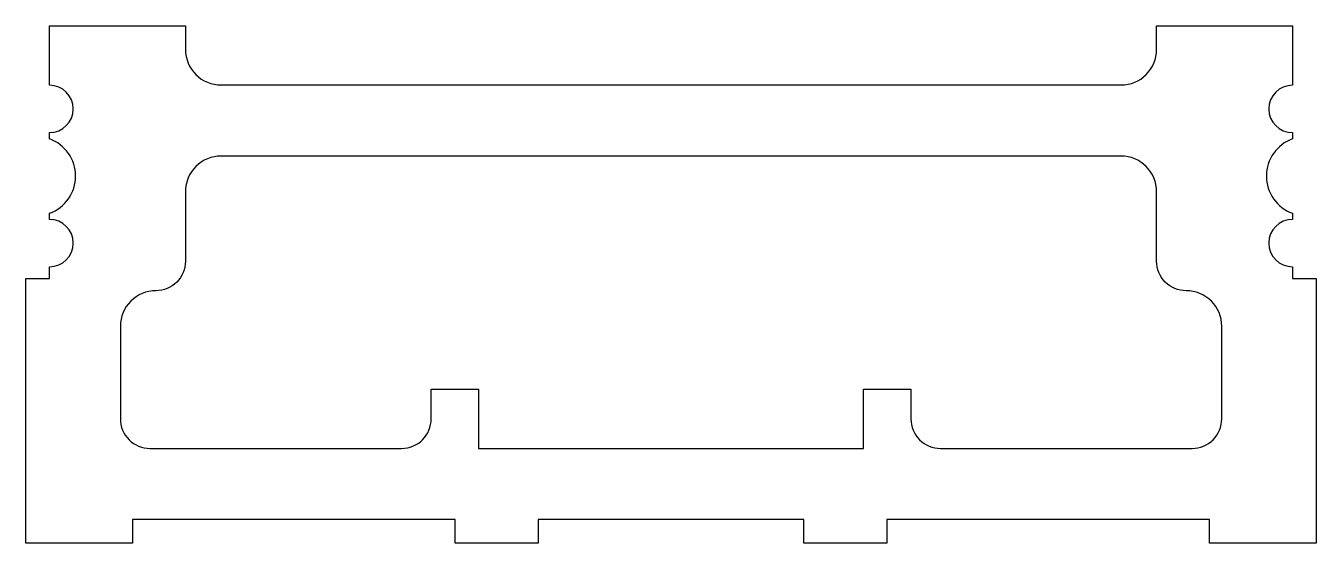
# Model space of a CAD drawing. Extents: x 277 to 386, y 166 to 209.
import ezdxf

# ---------------------------------------------------------------- set-up
doc = ezdxf.new("R2010")
doc.units = 0
doc.header["$LTSCALE"] = 15
doc.layers.get('0').update_dxf_attribs({"linetype": 'CONTINUOUS'})

msp = doc.modelspace()

# ---------------------------------------------------------------- linework, layer by layer
at = {"color": 7}
for points in [[(342.52, 165.5), (342.52, 167.5), (320.07, 167.5), (320.07, 165.5), (313.07, 165.5), (313.07, 167.5), (285.82, 167.5), (285.82, 165.5), (276.82, 165.5), (276.82, 187.84), (278.82, 187.84), (278.82, 188.84, 1), (278.82, 192.84), (278.82, 193.36, 0.700268), (278.82, 199.64), (278.82, 200.17, 1), (278.82, 204.17), (278.82, 209.19), (290.3, 209.19), (290.3, 207.19, 0.414214), (293.3, 204.19), (369.3, 204.19, 0.414214), (372.3, 207.19), (372.3, 209.19), (383.77, 209.19), (383.77, 204.17, 1), (383.77, 200.17), (383.77, 199.64, 0.700268), (383.77, 193.36), (383.77, 192.84, 1), (383.77, 188.84), (383.77, 187.84), (385.77, 187.84), (385.77, 165.5), (376.77, 165.5), (376.77, 167.5), (349.52, 167.5), (349.52, 165.5)], [(290.3, 189.32, -0.414214), (287.8, 186.82, 0.414214), (284.8, 183.82), (284.8, 176, 0.414214), (287.3, 173.5), (308.55, 173.5, 0.414214), (311.05, 176), (311.05, 178.5), (315.05, 178.5), (315.05, 176), (315.05, 173.5), (347.55, 173.5), (347.55, 176), (347.55, 178.5), (351.55, 178.5), (351.55, 176, 0.414214), (354.05, 173.5), (375.3, 173.5, 0.414214), (377.8, 176), (377.8, 183.82, 0.414214), (374.8, 186.82, -0.414214), (372.3, 189.32), (372.3, 195.19, 0.414214), (369.3, 198.19), (293.3, 198.19, 0.414214), (290.3, 195.19)]]:
    msp.add_lwpolyline(points, format="xyb", close=True, dxfattribs=at)

doc.saveas('drawing.dxf')
